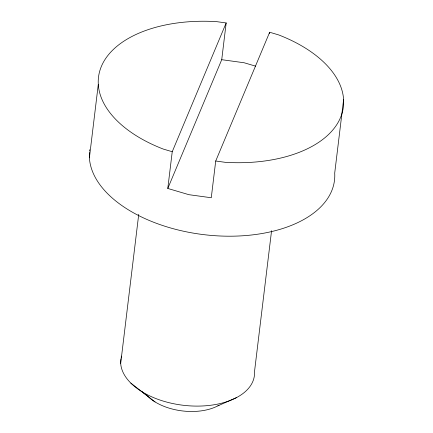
<?xml version="1.0" encoding="UTF-8"?>
<svg xmlns="http://www.w3.org/2000/svg" width="433" height="433" viewBox="0 0 433 433"><rect width="100%" height="100%" fill="white"/><g stroke="black" fill="none" stroke-linecap="round" stroke-linejoin="round"><path stroke-width="0.65" d="M89.398 157.829L98.291 84.354M120.699 363.357L138.733 214.33M215.715 161.016L225.203 162.315A123.335 69.681 6.9 0 0 340.522 117.554A123.335 69.681 6.9 0 0 278.587 34.889L269.656 32.248L215.715 161.016L211.272 197.751L188.869 194.682L167.787 188.452L172.237 151.718L226.172 22.949L216.684 21.65A123.335 69.681 6.9 0 0 101.371 66.411A123.335 69.681 6.9 0 0 163.306 149.076L172.237 151.718M167.787 188.452L221.728 59.689L226.172 22.949M269.494 33.585L269.656 32.248M271.567 230.708L254.507 371.676A67.272 38.007 6.9 0 1 185.838 405.553A67.272 38.007 6.9 0 1 120.915 358.713M343.602 99.612L334.709 173.086A123.335 69.681 6.9 0 1 211.569 235.444A123.335 69.681 6.9 0 1 89.436 152.421M217.875 405.845L236.553 397.586M221.728 59.689L244.131 62.758L255.627 66.157M141.937 391.703L155.068 401.938M130.826 383.097L147.691 396.227A44.659 25.228 6.9 0 0 219.06 405.185M121.164 357.398A67.272 38.007 6.9 0 1 121.489 356.099M89.561 151.068A123.335 69.681 6.9 0 1 89.734 149.721"/></g></svg>
